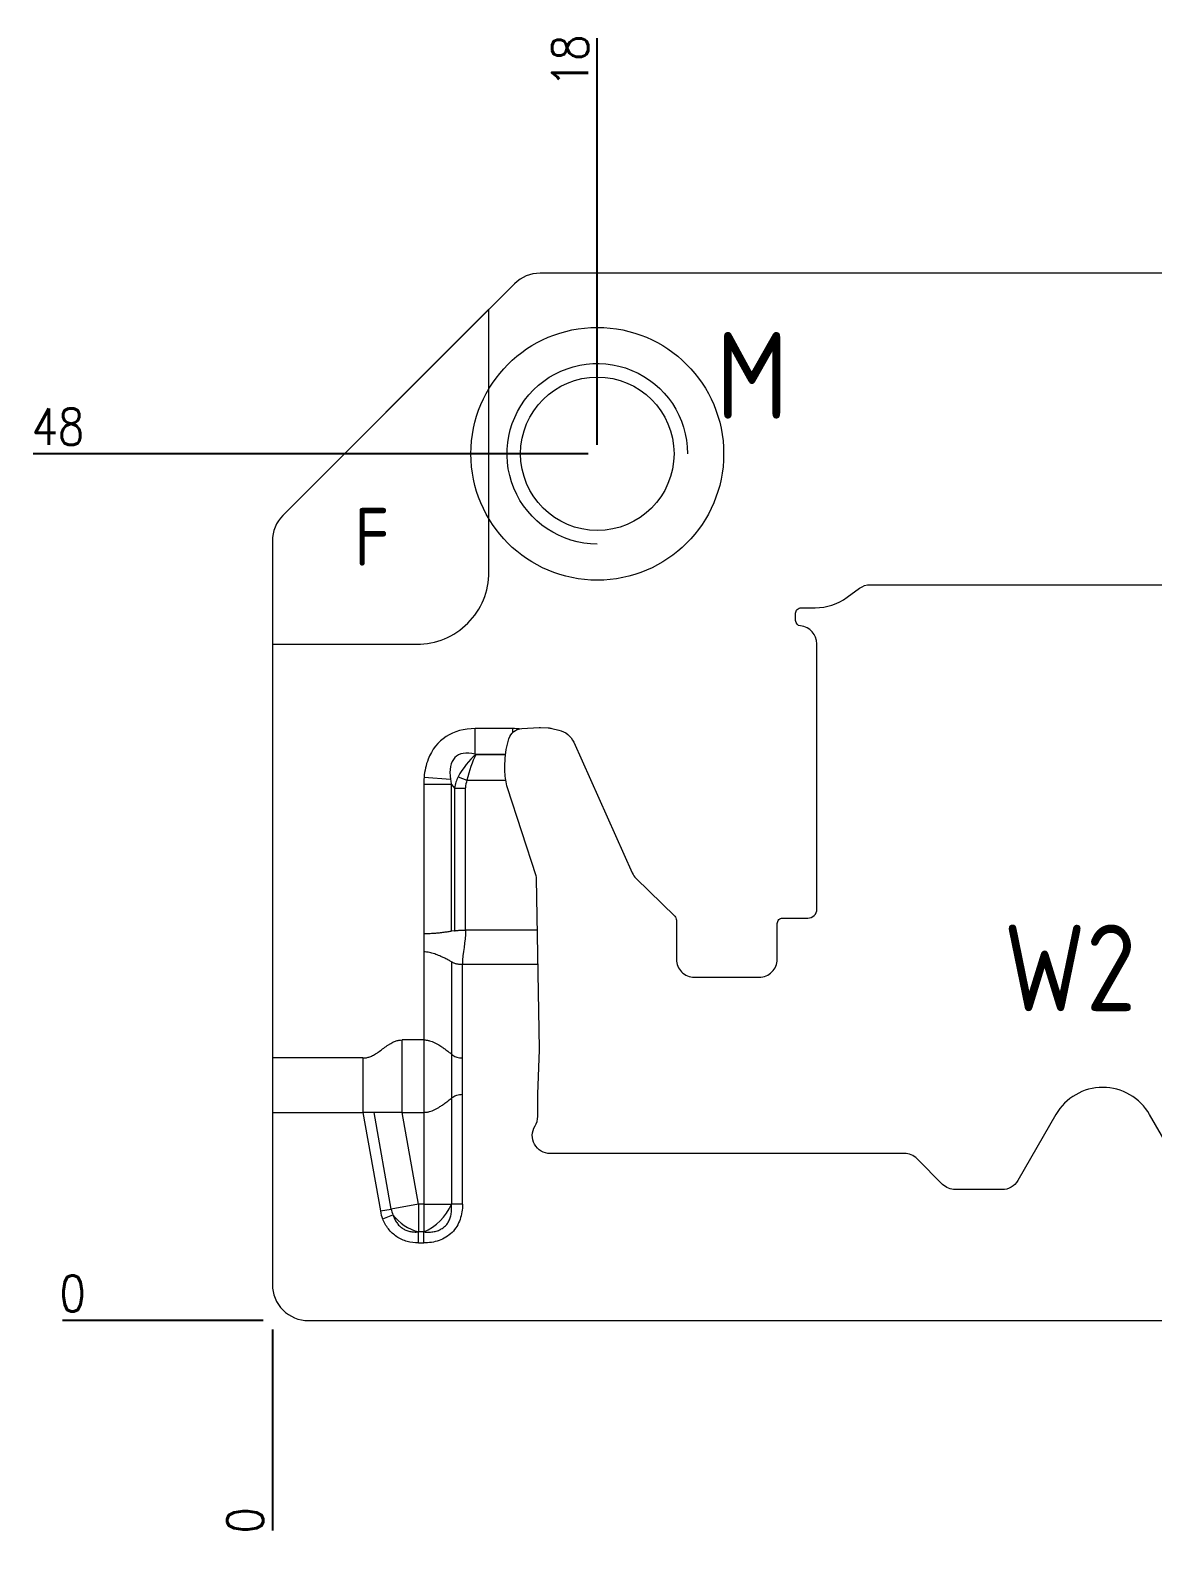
# Model space of a CAD drawing. Header units: millimetres. Extents: x 88508 to 142116, y -5268 to 20283.
# Drawn here: x 100500.1 to 100562.2, y 780.4 to 865.2 of the extents above; entities that cross this region are included whole.
import ezdxf
from ezdxf.enums import TextEntityAlignment as Align

# ---------------------------------------------------------------- set-up
doc = ezdxf.new("R2010")
doc.units = ezdxf.units.MM
for name, color, linetype in [('DIE_P', 2, 'Continuous'), ('DIM', 4, 'Continuous'), ('TEXT', 4, 'Continuous')]:
    doc.layers.add(name, color=color, linetype=linetype)
doc.styles.add('gbenor', font='gbenor.shx', dxfattribs={"bigfont": 'gbcbig.shx'})
doc.styles.get("Standard").update_dxf_attribs({"font": 'txt.shx', "width": 0.85, "bigfont": 'ctxt.shx'})
doc.dimstyles.new('T-2-WX', dxfattribs={"dimtxt": 2, "dimasz": 2, "dimexe": 0.5, "dimexo": 0.5, "dimgap": 0.5, "dimtad": 1, "dimtxsty": 'Standard', "dimblk": 'OPEN30', "dimcen": 0, "dimazin": 3, "dimtfac": 1, "dimtmove": 0, "dimatfit": 3, "dimldrblk": 'OPEN30', "dimlwd": -1, "dimlwe": -1})

# ---------------------------------------------------------------- blocks, each defined once
blk = doc.blocks.new('*D7648')
at = {"layer": 'Defpoints', "color": 0}
for p in [(100513.474, 793.779), (100605.474, 793.779), (100615.474, 793.779)]:
    blk.add_point(p, dxfattribs=at)
at = {"layer": 'DIM', "color": 0}
blk.add_line((100605.974, 793.779), (100617.107, 793.779), dxfattribs=at)
at = {"layer": 'DIM', "color": 0, "lineweight": 5, "insert": (100616.541, 795.279), "char_height": 2, "attachment_point": 5}
blk.add_mtext('0', dxfattribs=at)
blk = doc.blocks.new('_Open30')
blk = doc.blocks.new('*D7649')
at = {"layer": 'Defpoints', "color": 0}
for p in [(100587.474, 840.779), (100615.474, 840.779), (100513.474, 793.779)]:
    blk.add_point(p, dxfattribs=at)
at = {"layer": 'DIM', "color": 0}
for p, q in [((100587.974, 840.779), (100607.474, 840.779)), ((100607.474, 840.779), (100611.474, 840.779)), ((100611.474, 840.779), (100618.726, 840.779))]:
    blk.add_line(p, q, dxfattribs=at)
at = {"layer": 'DIM', "color": 0, "lineweight": 5, "insert": (100617.35, 842.279), "char_height": 2, "attachment_point": 5}
blk.add_mtext('47', dxfattribs=at)
blk = doc.blocks.new('*D7650')
at = {"layer": 'Defpoints', "color": 0}
for p in [(100605.474, 851.779), (100615.474, 851.779), (100513.474, 793.779)]:
    blk.add_point(p, dxfattribs=at)
at = {"layer": 'DIM', "color": 0}
for p, q in [((100605.974, 851.779), (100609.474, 851.779)), ((100609.474, 851.779), (100611.474, 851.779)), ((100611.474, 851.779), (100618.726, 851.779))]:
    blk.add_line(p, q, dxfattribs=at)
at = {"layer": 'DIM', "color": 0, "lineweight": 5, "insert": (100617.35, 853.279), "char_height": 2, "attachment_point": 5}
blk.add_mtext('58', dxfattribs=at)
blk = doc.blocks.new('*D7651')
at = {"layer": 'Defpoints', "color": 0}
for p in [(100503.474, 793.779), (100513.474, 793.779), (100513.474, 793.779)]:
    blk.add_point(p, dxfattribs=at)
at = {"layer": 'DIM', "color": 0}
blk.add_line((100512.974, 793.779), (100501.841, 793.779), dxfattribs=at)
at = {"layer": 'DIM', "color": 0, "lineweight": 5, "insert": (100502.407, 795.279), "char_height": 2, "attachment_point": 5}
blk.add_mtext('0', dxfattribs=at)
blk = doc.blocks.new('*D7652')
at = {"layer": 'Defpoints', "color": 0}
for p in [(100503.474, 841.779), (100531.474, 841.779), (100513.474, 793.779)]:
    blk.add_point(p, dxfattribs=at)
at = {"layer": 'DIM', "color": 0}
for p, q in [((100507.474, 841.779), (100500.221, 841.779)), ((100511.474, 841.779), (100507.474, 841.779)), ((100530.974, 841.779), (100511.474, 841.779))]:
    blk.add_line(p, q, dxfattribs=at)
at = {"layer": 'DIM', "color": 0, "lineweight": 5, "insert": (100501.598, 843.279), "char_height": 2, "attachment_point": 5}
blk.add_mtext('48', dxfattribs=at)
blk = doc.blocks.new('*D7653')
at = {"layer": 'Defpoints', "color": 0}
for p in [(100513.474, 793.779), (100605.474, 793.779), (100605.474, 783.779)]:
    blk.add_point(p, dxfattribs=at)
at = {"layer": 'DIM', "color": 0}
for p, q in [((100605.474, 793.279), (100605.474, 789.779)), ((100605.474, 789.779), (100605.474, 787.779)), ((100605.474, 787.779), (100605.474, 780.527))]:
    blk.add_line(p, q, dxfattribs=at)
at = {"layer": 'DIM', "color": 0, "lineweight": 5, "insert": (100603.974, 781.903), "char_height": 2, "attachment_point": 5, "rotation": 90}
blk.add_mtext('92', dxfattribs=at)
blk = doc.blocks.new('*D7654')
at = {"layer": 'Defpoints', "color": 0}
for p in [(100513.474, 793.779), (100513.474, 793.779), (100513.474, 783.779)]:
    blk.add_point(p, dxfattribs=at)
at = {"layer": 'DIM', "color": 0}
blk.add_line((100513.474, 793.279), (100513.474, 782.146), dxfattribs=at)
at = {"layer": 'DIM', "color": 0, "lineweight": 5, "insert": (100511.974, 782.713), "char_height": 2, "attachment_point": 5, "rotation": 90}
blk.add_mtext('0', dxfattribs=at)
blk = doc.blocks.new('*D7655')
at = {"layer": 'Defpoints', "color": 0}
for p in [(100605.474, 861.779), (100605.474, 851.779), (100513.474, 793.779)]:
    blk.add_point(p, dxfattribs=at)
at = {"layer": 'DIM', "color": 0}
for p, q in [((100605.474, 857.779), (100605.474, 865.032)), ((100605.474, 855.779), (100605.474, 857.779)), ((100605.474, 852.279), (100605.474, 855.779))]:
    blk.add_line(p, q, dxfattribs=at)
at = {"layer": 'DIM', "color": 0, "lineweight": 5, "insert": (100603.974, 863.656), "char_height": 2, "attachment_point": 5, "rotation": 90}
blk.add_mtext('92', dxfattribs=at)
blk = doc.blocks.new('*D7656')
at = {"layer": 'Defpoints', "color": 0}
for p in [(100587.474, 861.779), (100587.474, 840.779), (100513.474, 793.779)]:
    blk.add_point(p, dxfattribs=at)
at = {"layer": 'DIM', "color": 0}
for p, q in [((100587.474, 857.779), (100587.474, 865.113)), ((100587.474, 853.779), (100587.474, 857.779)), ((100587.474, 841.279), (100587.474, 853.779))]:
    blk.add_line(p, q, dxfattribs=at)
at = {"layer": 'DIM', "color": 0, "lineweight": 5, "insert": (100585.974, 863.696), "char_height": 2, "attachment_point": 5, "rotation": 90}
blk.add_mtext('74', dxfattribs=at)
blk = doc.blocks.new('*D7657')
at = {"layer": 'Defpoints', "color": 0}
for p in [(100531.474, 861.779), (100531.474, 841.779), (100513.474, 793.779)]:
    blk.add_point(p, dxfattribs=at)
at = {"layer": 'DIM', "color": 0}
for p, q in [((100531.474, 857.779), (100531.474, 864.789)), ((100531.474, 853.779), (100531.474, 857.779)), ((100531.474, 842.279), (100531.474, 853.779))]:
    blk.add_line(p, q, dxfattribs=at)
at = {"layer": 'DIM', "color": 0, "lineweight": 5, "insert": (100529.974, 863.534), "char_height": 2, "attachment_point": 5, "rotation": 90}
blk.add_mtext('18', dxfattribs=at)

msp = doc.modelspace()

# ---------------------------------------------------------------- linework, layer by layer
at = {"layer": 'DIE_P', "linetype": 'Continuous', "lineweight": 5}
for p, q in [((100526.474, 826.558), (100524.711, 826.558)), ((100524.711, 825.144), (100524.711, 826.558)), ((100526.474, 826.558), (100524.711, 826.558)), ((100524.711, 825.144), (100524.711, 826.558)), ((100526.803, 826.558), (100526.474, 826.558)), ((100526.803, 826.558), (100526.474, 826.558)), ((100526.803, 826.357), (100526.803, 826.558)), ((100526.803, 826.357), (100526.803, 826.558)), ((100524.711, 825.144), (100526.397, 825.144)), ((100524.737, 825.113), (100524.711, 825.144)), ((100524.711, 825.144), (100526.397, 825.144)), ((100524.737, 825.113), (100524.711, 825.144)), ((100526.393, 825.113), (100524.737, 825.113)), ((100526.393, 825.113), (100524.737, 825.113)), ((100523.345, 823.734), (100521.879, 823.858)), ((100523.345, 823.734), (100521.879, 823.858)), ((100523.767, 823.895), (100524.254, 823.699)), ((100523.767, 823.895), (100524.254, 823.699)), ((100524.254, 823.699), (100526.401, 823.699)), ((100524.254, 823.699), (100526.401, 823.699)), ((100521.863, 823.472), (100521.863, 815.191)), ((100523.395, 823.472), (100521.863, 823.472)), ((100521.863, 823.472), (100521.863, 815.191)), ((100523.395, 823.472), (100521.863, 823.472)), ((100523.395, 815.335), (100523.395, 823.472)), ((100523.395, 823.472), (100523.565, 823.27)), ((100523.395, 815.335), (100523.395, 823.472)), ((100523.395, 823.472), (100523.565, 823.27)), ((100523.565, 823.27), (100523.565, 815.363)), ((100523.565, 823.27), (100524.177, 823.27)), ((100523.565, 823.27), (100523.565, 815.363)), ((100523.565, 823.27), (100524.177, 823.27)), ((100524.177, 815.403), (100524.177, 823.27)), ((100524.177, 815.403), (100524.177, 823.27)), ((100521.863, 815.191), (100521.863, 814.191)), ((100521.863, 815.191), (100521.863, 814.191)), ((100523.565, 815.363), (100523.395, 815.335)), ((100523.565, 815.363), (100523.395, 815.335)), ((100521.863, 814.191), (100521.863, 809.319)), ((100521.863, 814.191), (100521.863, 809.319)), ((100523.395, 813.645), (100523.395, 808.534)), ((100523.395, 813.645), (100523.395, 808.534)), ((100524.008, 808.319), (100524.008, 813.491)), ((100524.008, 808.319), (100524.008, 813.491)), ((100520.672, 805.309), (100520.672, 809.319)), ((100521.863, 809.319), (100520.672, 809.319)), ((100520.672, 805.309), (100520.672, 809.319)), ((100521.863, 809.319), (100520.672, 809.319)), ((100521.863, 809.319), (100521.863, 805.309)), ((100521.863, 809.319), (100521.863, 805.309)), ((100523.395, 808.534), (100523.395, 806.094)), ((100523.395, 808.534), (100523.395, 806.094)), ((100518.494, 808.319), (100513.474, 808.319)), ((100518.494, 808.319), (100514.474, 808.319)), ((100524.008, 806.309), (100524.008, 808.319)), ((100524.008, 806.309), (100524.008, 808.319)), ((100523.395, 806.094), (100523.395, 800.22)), ((100523.395, 806.094), (100523.395, 800.22)), ((100524.008, 800.22), (100524.008, 806.309)), ((100524.008, 800.22), (100524.008, 806.309)), ((100513.474, 805.309), (100518.494, 805.309)), ((100514.474, 805.309), (100518.494, 805.309)), ((100518.494, 805.309), (100519.457, 799.848)), ((100518.494, 805.309), (100519.457, 799.848)), ((100520.061, 799.954), (100519.119, 805.297)), ((100520.061, 799.954), (100519.119, 805.297)), ((100521.569, 800.22), (100520.672, 805.309)), ((100520.672, 805.309), (100521.863, 805.309)), ((100521.569, 800.22), (100520.672, 805.309)), ((100520.672, 805.309), (100521.863, 805.309)), ((100521.863, 805.309), (100521.863, 800.22)), ((100521.863, 805.309), (100521.863, 800.22)), ((100519.457, 799.848), (100520.061, 799.954)), ((100519.457, 799.848), (100520.061, 799.954)), ((100521.569, 800.22), (100520.061, 799.954)), ((100521.569, 800.22), (100520.061, 799.954)), ((100521.863, 800.22), (100521.569, 800.22)), ((100521.569, 800.22), (100521.569, 798.688)), ((100521.863, 800.22), (100521.569, 800.22)), ((100521.569, 800.22), (100521.569, 798.688)), ((100521.863, 800.22), (100523.395, 800.22)), ((100521.863, 800.22), (100521.863, 798.688)), ((100521.863, 800.22), (100523.395, 800.22)), ((100521.863, 800.22), (100521.863, 798.688)), ((100524.008, 800.22), (100523.395, 800.22)), ((100524.008, 800.22), (100523.395, 800.22)), ((100524.008, 800.22), (100523.395, 800.22)), ((100524.008, 800.22), (100523.395, 800.22)), ((100524.008, 800.22), (100524.008, 800.22)), ((100524.008, 800.22), (100524.008, 800.22)), ((100519.585, 799.407), (100520.152, 799.639)), ((100519.585, 799.407), (100520.152, 799.639)), ((100521.863, 798.688), (100521.569, 798.688)), ((100521.569, 798.075), (100521.569, 798.688)), ((100521.569, 798.075), (100521.569, 798.688)), ((100521.863, 798.688), (100521.569, 798.688)), ((100521.569, 798.075), (100521.569, 798.688)), ((100521.569, 798.075), (100521.569, 798.688)), ((100521.863, 798.075), (100521.863, 798.688)), ((100521.863, 798.075), (100521.863, 798.688)), ((100521.863, 798.075), (100521.863, 798.688)), ((100521.863, 798.075), (100521.863, 798.688)), ((100521.569, 798.075), (100521.863, 798.075)), ((100521.569, 798.075), (100521.863, 798.075)), ((100521.863, 798.075), (100521.863, 798.075)), ((100521.863, 798.075), (100521.863, 798.075))]:
    msp.add_line(p, q, dxfattribs=at)
at = {"layer": 'DIE_P', "linetype": 'Continuous', "lineweight": 5, "ltscale": 10}
msp.add_lwpolyline([(100513.474, 836.951), (100513.474, 795.779, 0.414214), (100515.474, 793.779), (100603.474, 793.779, 0.414214), (100605.474, 795.779), (100605.474, 848.779, 0.414214), (100602.474, 851.779), (100528.302, 851.779, 0.198912), (100526.888, 851.194), (100514.06, 838.365, 0.198912)], format="xyb", close=True, dxfattribs=at)
at = {"layer": 'DIE_P', "color": 94, "linetype": 'Continuous', "lineweight": 5}
msp.add_lwpolyline([(100513.474, 831.228), (100521.474, 831.228, 0.414214), (100525.474, 835.228), (100525.474, 849.779), (100514.06, 838.365, 0.198912), (100513.474, 836.951), (100513.474, 831.228)], format="xyb", dxfattribs=at)
at = {"layer": 'DIE_P', "lineweight": 5}
msp.add_lwpolyline([(100531.474, 836.779, -2.414214), (100536.474, 841.779)], format="xyb", dxfattribs=at)
at = {"layer": 'DIE_P', "color": 1, "lineweight": 5}
msp.add_lwpolyline([(100564.185, 801.529), (100562.072, 805.19, 0.57735), (100556.876, 805.19), (100554.763, 801.529, -0.267949), (100553.897, 801.029), (100551.311, 801.029, -0.198912), (100550.604, 801.322), (100549.189, 802.737, 0.198912), (100548.482, 803.029), (100528.874, 803.029, -0.587802), (100528.024, 804.556, 0.139599), (100528.174, 805.083), (100528.174, 806.309), (100528.27, 808.775, 0.013966), (100528.27, 808.831), (100528.11, 818.268, 0.07437), (100528.085, 818.413), (100526.503, 823.287, -0.072804), (100526.357, 824.143, -0.020893), (100526.369, 824.775, -0.065843), (100526.576, 826, -0.314664), (100527.298, 826.563), (100528.246, 826.613, -0.022085), (100528.334, 826.613), (100528.758, 826.598, -0.047945), (100528.947, 826.573), (100529.346, 826.481, -0.234761), (100530.171, 825.802), (100533.412, 818.564, 0.094488), (100533.626, 818.257), (100535.765, 816.171, -0.202142), (100535.855, 815.956), (100535.855, 813.789, 0.414214), (100536.855, 812.789), (100540.443, 812.789, 0.414214), (100541.443, 813.789), (100541.443, 815.771, -0.415405), (100541.745, 816.071), (100543.136, 816.065, 0.415405), (100543.638, 816.565), (100543.638, 831.251, 0.386273), (100542.734, 832.246, -0.386273), (100542.463, 832.545), (100542.463, 832.951, -0.414613), (100542.763, 833.251), (100543.538, 833.25, 0.160217), (100545.32, 833.833), (100546.003, 834.335, -0.159868), (100546.595, 834.529), (100572.352, 834.529, -0.159868)], format="xyb", dxfattribs=at)
at = {"layer": 'DIE_P', "linetype": 'Continuous', "lineweight": 5, "flags": 128}
for points in [[(100521.569, 798.688), (100521.569, 798.688), (100521.569, 798.688), (100521.569, 798.688), (100521.569, 798.688), (100521.569, 798.688), (100521.569, 798.688), (100521.569, 798.688), (100521.569, 798.688)], [(100521.569, 798.688), (100521.569, 798.688), (100521.569, 798.688), (100521.569, 798.688), (100521.569, 798.688), (100521.569, 798.688), (100521.569, 798.688), (100521.569, 798.688), (100521.569, 798.688)], [(100521.569, 798.075), (100521.569, 798.075), (100521.569, 798.075), (100521.569, 798.075), (100521.569, 798.075), (100521.569, 798.075), (100521.569, 798.075), (100521.569, 798.075), (100521.569, 798.075)], [(100521.569, 798.075), (100521.569, 798.075), (100521.569, 798.075), (100521.569, 798.075), (100521.569, 798.075), (100521.569, 798.075), (100521.569, 798.075), (100521.569, 798.075), (100521.569, 798.075)]]:
    msp.add_lwpolyline(points, dxfattribs=at)
at = {"layer": 'DIE_P', "linetype": 'Continuous', "lineweight": 5, "ltscale": 10}
msp.add_circle((100531.474, 841.779), 7, dxfattribs=at)
at = {"layer": 'DIE_P', "lineweight": 5}
msp.add_circle((100531.474, 841.779), 4.25, dxfattribs=at)
at = {"layer": 'DIE_P', "linetype": 'Continuous', "lineweight": 5}
for centre, radius, start, end in [((100521.569, 800.22), 1.532, 190, 202.29086), ((100521.569, 800.22), 1.532, 190, 202.29086), ((100520.699, 801.384), 2.936, 293.35432, 336.64568), ((100520.699, 801.384), 2.936, 293.35432, 336.64568), ((100521.569, 800.22), 2.145, 190, 202.29086), ((100521.569, 800.22), 2.145, 190, 202.29086), ((100522.325, 801.346), 2.764, 218.1539, 254.12122), ((100522.325, 801.346), 2.764, 218.1539, 254.12122)]:
    msp.add_arc(centre, radius, start, end, dxfattribs=at)
for centre, major_axis, ratio, start_param, end_param in [((100527.085, 820.901), (-4.228, 5.039), 0.60812, 5.811353, 6.60748), ((100527.085, 820.901), (-4.228, 5.039), 0.60812, 5.811353, 6.60748), ((100527.528, 820.76), (-1.428, 5.712), 0.696316, 6.029972, 6.110873), ((100527.528, 820.76), (-1.428, 5.712), 0.696316, 6.029972, 6.110873), ((100527.085, 820.901), (-3.446, 4.107), 0.373037, 5.811353, 6.832131), ((100527.085, 820.901), (-3.446, 4.107), 0.373037, 5.811353, 6.832131), ((100527.085, 820.901), (-4.228, 5.039), 0.60812, 0.324295, 0.548945), ((100527.085, 820.901), (-4.228, 5.039), 0.60812, 0.324295, 0.548945), ((100524.737, 823.699), (1.124, 1.742), 0.451138, 0.960352, 1.74575), ((100524.737, 823.699), (1.124, 1.742), 0.451138, 0.960352, 1.74575), ((100524.737, 823.699), (0.51, 1.997), 0.22754, 0.843503, 1.628901), ((100524.737, 823.699), (0.51, 1.997), 0.22754, 0.843503, 1.628901), ((100527.085, 820.901), (-4.228, 5.039), 0.60812, 0.548945, 0.627131), ((100527.085, 820.901), (-4.228, 5.039), 0.60812, 0.548945, 0.627131), ((100527.085, 820.901), (-3.446, 4.107), 0.373037, 0.548945, 0.627131), ((100527.085, 820.901), (-3.446, 4.107), 0.373037, 0.548945, 0.627131), ((100525.744, 822.499), (-1.581, 1.884), 0.813078, 0.313565, 0.627131), ((100525.744, 822.499), (-1.581, 1.884), 0.813078, 0.313565, 0.627131), ((100525.744, 822.499), (-1.268, 1.512), 0.60812, 0.313565, 0.627131), ((100525.744, 822.499), (-1.268, 1.512), 0.60812, 0.313565, 0.627131)]:
    msp.add_ellipse(centre, major_axis=major_axis, ratio=ratio, start_param=start_param, end_param=end_param, dxfattribs=at)
for points, knots in [([(100523.395, 815.335), (100523.364, 815.33), (100523.301, 815.319), (100523.198, 815.303), (100523.086, 815.287), (100522.967, 815.271), (100522.841, 815.255), (100522.71, 815.24), (100522.574, 815.227), (100522.435, 815.215), (100522.293, 815.205), (100522.149, 815.197), (100522.006, 815.192), (100521.911, 815.191), (100521.863, 815.191)], [0, 0, 0, 0, 0.081334, 0.163799, 0.24716, 0.331183, 0.415634, 0.500283, 0.584901, 0.669267, 0.753162, 0.83638, 0.918721, 1, 1, 1, 1]), ([(100523.395, 815.335), (100523.364, 815.33), (100523.301, 815.319), (100523.198, 815.303), (100523.086, 815.287), (100522.967, 815.271), (100522.841, 815.255), (100522.71, 815.24), (100522.574, 815.227), (100522.435, 815.215), (100522.293, 815.205), (100522.149, 815.197), (100522.006, 815.192), (100521.911, 815.191), (100521.863, 815.191)], [0, 0, 0, 0, 0.081334, 0.163799, 0.24716, 0.331183, 0.415634, 0.500283, 0.584901, 0.669267, 0.753162, 0.83638, 0.918721, 1, 1, 1, 1]), ([(100523.565, 815.363), (100523.584, 815.366), (100523.624, 815.373), (100523.691, 815.381), (100523.764, 815.388), (100523.842, 815.393), (100523.923, 815.398), (100524.006, 815.401), (100524.091, 815.403), (100524.149, 815.403), (100524.177, 815.403)], [0, 0, 0, 0, 0.12761, 0.254426, 0.380472, 0.505772, 0.63035, 0.754231, 0.877439, 1, 1, 1, 1]), ([(100523.565, 815.363), (100523.584, 815.366), (100523.624, 815.373), (100523.691, 815.381), (100523.764, 815.388), (100523.842, 815.393), (100523.923, 815.398), (100524.006, 815.401), (100524.091, 815.403), (100524.149, 815.403), (100524.177, 815.403)], [0, 0, 0, 0, 0.12761, 0.254426, 0.380472, 0.505772, 0.63035, 0.754231, 0.877439, 1, 1, 1, 1]), ([(100523.395, 813.645), (100523.371, 813.659), (100523.321, 813.687), (100523.236, 813.734), (100523.138, 813.785), (100523.009, 813.85), (100522.878, 813.912), (100522.694, 813.995), (100522.517, 814.067), (100522.321, 814.128), (100522.172, 814.164), (100522.02, 814.187), (100521.915, 814.19), (100521.863, 814.191)], [0, 0, 0, 0, 0.063233, 0.133321, 0.210266, 0.294069, 0.418579, 0.482675, 0.660351, 0.748985, 0.828804, 0.915176, 1, 1, 1, 1]), ([(100523.395, 813.645), (100523.371, 813.659), (100523.321, 813.687), (100523.236, 813.734), (100523.138, 813.785), (100523.009, 813.85), (100522.878, 813.912), (100522.694, 813.995), (100522.517, 814.067), (100522.321, 814.128), (100522.172, 814.164), (100522.02, 814.187), (100521.915, 814.19), (100521.863, 814.191)], [0, 0, 0, 0, 0.063233, 0.133321, 0.210266, 0.294069, 0.418579, 0.482675, 0.660351, 0.748985, 0.828804, 0.915176, 1, 1, 1, 1]), ([(100524.008, 813.491), (100523.981, 813.491), (100523.927, 813.492), (100523.847, 813.499), (100523.769, 813.509), (100523.693, 813.523), (100523.621, 813.542), (100523.552, 813.564), (100523.491, 813.59), (100523.439, 813.616), (100523.41, 813.635), (100523.395, 813.645)], [0, 0, 0, 0, 0.1120239, 0.2243176, 0.3371686, 0.4508603, 0.5656696, 0.6818656, 0.7997079, 0.9006076, 1, 1, 1, 1]), ([(100524.008, 813.491), (100523.981, 813.491), (100523.927, 813.492), (100523.847, 813.499), (100523.769, 813.509), (100523.693, 813.523), (100523.621, 813.542), (100523.552, 813.564), (100523.491, 813.59), (100523.439, 813.616), (100523.41, 813.635), (100523.395, 813.645)], [0, 0, 0, 0, 0.1120239, 0.2243176, 0.3371686, 0.4508603, 0.5656696, 0.6818656, 0.7997079, 0.9006076, 1, 1, 1, 1]), ([(100518.494, 808.319), (100518.525, 808.32), (100518.588, 808.322), (100518.683, 808.336), (100518.779, 808.357), (100518.876, 808.388), (100518.973, 808.427), (100519.081, 808.48), (100519.201, 808.549), (100519.373, 808.662), (100519.583, 808.819), (100519.793, 808.976), (100519.966, 809.09), (100520.116, 809.177), (100520.286, 809.253), (100520.48, 809.309), (100520.609, 809.316), (100520.672, 809.319)], [0, 0, 0, 0, 0.038324, 0.077384, 0.117488, 0.15892, 0.201937, 0.24677, 0.305439, 0.372119, 0.500098, 0.628077, 0.694556, 0.753425, 0.841157, 0.922625, 1, 1, 1, 1]), ([(100518.494, 808.319), (100518.525, 808.32), (100518.588, 808.322), (100518.683, 808.336), (100518.779, 808.357), (100518.876, 808.388), (100518.973, 808.427), (100519.081, 808.48), (100519.201, 808.549), (100519.373, 808.662), (100519.583, 808.819), (100519.793, 808.976), (100519.966, 809.09), (100520.116, 809.177), (100520.286, 809.253), (100520.48, 809.309), (100520.609, 809.316), (100520.672, 809.319)], [0, 0, 0, 0, 0.038324, 0.077384, 0.117488, 0.15892, 0.201937, 0.24677, 0.305439, 0.372119, 0.500098, 0.628077, 0.694556, 0.753425, 0.841157, 0.922625, 1, 1, 1, 1]), ([(100521.863, 809.319), (100521.89, 809.319), (100521.945, 809.318), (100522.027, 809.309), (100522.108, 809.296), (100522.21, 809.272), (100522.336, 809.23), (100522.532, 809.142), (100522.702, 809.041), (100522.881, 808.922), (100523.045, 808.808), (100523.23, 808.669), (100523.343, 808.577), (100523.395, 808.535)], [0, 0, 0, 0, 0.0424664, 0.084915, 0.1275282, 0.1704863, 0.2493178, 0.3368809, 0.513167, 0.573431, 0.7008473, 0.8637317, 1, 1, 1, 1]), ([(100521.863, 809.319), (100521.89, 809.319), (100521.945, 809.318), (100522.027, 809.309), (100522.108, 809.296), (100522.21, 809.272), (100522.336, 809.23), (100522.532, 809.142), (100522.702, 809.041), (100522.881, 808.922), (100523.045, 808.808), (100523.23, 808.669), (100523.343, 808.577), (100523.395, 808.535)], [0, 0, 0, 0, 0.0424664, 0.084915, 0.1275282, 0.1704863, 0.2493178, 0.3368809, 0.513167, 0.573431, 0.7008473, 0.8637317, 1, 1, 1, 1]), ([(100523.395, 808.534), (100523.407, 808.523), (100523.43, 808.501), (100523.488, 808.456), (100523.574, 808.405), (100523.701, 808.357), (100523.847, 808.325), (100523.954, 808.321), (100524.008, 808.319)], [0, 0, 0, 0, 0.085666, 0.170347, 0.373448, 0.568606, 0.782508, 1, 1, 1, 1]), ([(100523.395, 808.534), (100523.407, 808.523), (100523.43, 808.501), (100523.488, 808.456), (100523.574, 808.405), (100523.701, 808.357), (100523.847, 808.325), (100523.954, 808.321), (100524.008, 808.319)], [0, 0, 0, 0, 0.085666, 0.170347, 0.373448, 0.568606, 0.782508, 1, 1, 1, 1]), ([(100521.863, 805.309), (100521.89, 805.31), (100521.945, 805.311), (100522.027, 805.319), (100522.108, 805.333), (100522.21, 805.357), (100522.336, 805.399), (100522.532, 805.487), (100522.702, 805.588), (100522.881, 805.706), (100523.045, 805.821), (100523.23, 805.96), (100523.343, 806.052), (100523.395, 806.094)], [0, 0, 0, 0, 0.042466, 0.084915, 0.127528, 0.170486, 0.249318, 0.336881, 0.513167, 0.573431, 0.700847, 0.863732, 1, 1, 1, 1]), ([(100521.863, 805.309), (100521.89, 805.31), (100521.945, 805.311), (100522.027, 805.319), (100522.108, 805.333), (100522.21, 805.357), (100522.336, 805.399), (100522.532, 805.487), (100522.702, 805.588), (100522.881, 805.706), (100523.045, 805.821), (100523.23, 805.96), (100523.343, 806.052), (100523.395, 806.094)], [0, 0, 0, 0, 0.042466, 0.084915, 0.127528, 0.170486, 0.249318, 0.336881, 0.513167, 0.573431, 0.700847, 0.863732, 1, 1, 1, 1]), ([(100523.395, 806.094), (100523.407, 806.106), (100523.43, 806.128), (100523.488, 806.173), (100523.574, 806.224), (100523.701, 806.272), (100523.847, 806.304), (100523.954, 806.307), (100524.008, 806.309)], [0, 0, 0, 0, 0.085648, 0.170312, 0.373422, 0.568587, 0.782499, 1, 1, 1, 1]), ([(100523.395, 806.094), (100523.407, 806.106), (100523.43, 806.128), (100523.488, 806.173), (100523.574, 806.224), (100523.701, 806.272), (100523.847, 806.304), (100523.954, 806.307), (100524.008, 806.309)], [0, 0, 0, 0, 0.085648, 0.170312, 0.373422, 0.568587, 0.782499, 1, 1, 1, 1]), ([(100519.119, 805.297), (100519.104, 805.298), (100519.073, 805.301), (100518.998, 805.305), (100518.891, 805.308), (100518.753, 805.309), (100518.62, 805.309), (100518.535, 805.309), (100518.494, 805.309)], [0, 0, 0, 0, 0.0939075, 0.1945654, 0.4262057, 0.6376685, 0.828938, 1, 1, 1, 1]), ([(100519.119, 805.297), (100519.104, 805.298), (100519.073, 805.301), (100518.998, 805.305), (100518.891, 805.308), (100518.753, 805.309), (100518.62, 805.309), (100518.535, 805.309), (100518.494, 805.309)], [0, 0, 0, 0, 0.0939075, 0.1945654, 0.4262057, 0.6376685, 0.828938, 1, 1, 1, 1]), ([(100520.672, 805.309), (100520.624, 805.309), (100520.53, 805.309), (100520.398, 805.309), (100520.278, 805.308), (100520.172, 805.307), (100520.016, 805.305), (100519.782, 805.3), (100519.496, 805.293), (100519.293, 805.291), (100519.175, 805.294), (100519.137, 805.296), (100519.119, 805.297)], [0, 0, 0, 0, 0.08266, 0.158299, 0.226917, 0.288514, 0.343092, 0.503885, 0.711842, 0.902214, 0.953354, 1, 1, 1, 1]), ([(100520.672, 805.309), (100520.624, 805.309), (100520.53, 805.309), (100520.398, 805.309), (100520.278, 805.308), (100520.172, 805.307), (100520.016, 805.305), (100519.782, 805.3), (100519.496, 805.293), (100519.293, 805.291), (100519.175, 805.294), (100519.137, 805.296), (100519.119, 805.297)], [0, 0, 0, 0, 0.08266, 0.158299, 0.226917, 0.288514, 0.343092, 0.503885, 0.711842, 0.902214, 0.953354, 1, 1, 1, 1]), ([(100521.863, 798.688), (100521.914, 798.684), (100522.013, 798.675), (100522.16, 798.675), (100522.299, 798.685), (100522.431, 798.704), (100522.556, 798.734), (100522.673, 798.773), (100522.783, 798.821), (100522.883, 798.878), (100522.976, 798.944), (100523.088, 799.044), (100523.209, 799.194), (100523.316, 799.408), (100523.385, 799.653), (100523.415, 799.929), (100523.402, 800.12), (100523.395, 800.22)], [0, 0, 0, 0, 0.059763, 0.116758, 0.171154, 0.223142, 0.272942, 0.320803, 0.367008, 0.411867, 0.455724, 0.498942, 0.586353, 0.677741, 0.775779, 0.882637, 1, 1, 1, 1]), ([(100524.008, 800.22), (100524.008, 799.936), (100523.967, 799.648), (100523.778, 799.113), (100523.629, 798.862), (100523.226, 798.459), (100522.977, 798.307), (100522.437, 798.116), (100522.149, 798.076), (100521.863, 798.075)], [0, 0, 0, 0, 0.25, 0.25, 0.5, 0.5, 0.75, 0.75, 1, 1, 1, 1]), ([(100521.863, 798.688), (100521.914, 798.684), (100522.013, 798.675), (100522.16, 798.675), (100522.299, 798.685), (100522.431, 798.704), (100522.556, 798.734), (100522.673, 798.773), (100522.783, 798.821), (100522.883, 798.878), (100522.976, 798.944), (100523.088, 799.044), (100523.209, 799.194), (100523.316, 799.408), (100523.385, 799.653), (100523.415, 799.929), (100523.402, 800.12), (100523.395, 800.22)], [0, 0, 0, 0, 0.059763, 0.116758, 0.171154, 0.223142, 0.272942, 0.320803, 0.367008, 0.411867, 0.455724, 0.498942, 0.586353, 0.677741, 0.775779, 0.882637, 1, 1, 1, 1]), ([(100524.008, 800.22), (100524.008, 799.936), (100523.967, 799.648), (100523.778, 799.113), (100523.629, 798.862), (100523.226, 798.459), (100522.977, 798.307), (100522.437, 798.116), (100522.149, 798.076), (100521.863, 798.075)], [0, 0, 0, 0, 0.25, 0.25, 0.5, 0.5, 0.75, 0.75, 1, 1, 1, 1]), ([(100521.569, 798.075), (100521.358, 798.076), (100521.144, 798.103), (100520.737, 798.218), (100520.542, 798.307), (100520.19, 798.542), (100520.034, 798.689), (100519.772, 799.023), (100519.666, 799.21), (100519.585, 799.407)], [0, 0, 0, 0, 0.25, 0.25, 0.5, 0.5, 0.75, 0.75, 1, 1, 1, 1]), ([(100521.569, 798.075), (100521.358, 798.076), (100521.144, 798.103), (100520.737, 798.218), (100520.542, 798.307), (100520.19, 798.542), (100520.034, 798.689), (100519.772, 799.023), (100519.666, 799.21), (100519.585, 799.407)], [0, 0, 0, 0, 0.25, 0.25, 0.5, 0.5, 0.75, 0.75, 1, 1, 1, 1]), ([(100520.152, 799.639), (100520.165, 799.599), (100520.192, 799.519), (100520.242, 799.406), (100520.299, 799.3), (100520.362, 799.202), (100520.432, 799.111), (100520.508, 799.03), (100520.59, 798.956), (100520.707, 798.869), (100520.87, 798.781), (100521.086, 798.711), (100521.323, 798.676), (100521.485, 798.684), (100521.569, 798.688)], [0, 0, 0, 0, 0.068857, 0.135378, 0.199798, 0.262377, 0.323396, 0.383159, 0.44199, 0.500229, 0.617163, 0.737821, 0.864712, 1, 1, 1, 1]), ([(100520.152, 799.639), (100520.165, 799.599), (100520.192, 799.519), (100520.242, 799.406), (100520.299, 799.3), (100520.362, 799.202), (100520.432, 799.111), (100520.508, 799.03), (100520.59, 798.956), (100520.707, 798.869), (100520.87, 798.781), (100521.086, 798.711), (100521.323, 798.676), (100521.485, 798.684), (100521.569, 798.688)], [0, 0, 0, 0, 0.068857, 0.135378, 0.199798, 0.262377, 0.323396, 0.383159, 0.44199, 0.500229, 0.617163, 0.737821, 0.864712, 1, 1, 1, 1])]:
    msp.add_open_spline(points, degree=3, knots=knots, dxfattribs=at)
for points, degree in [([(100524.177, 815.403), (100524.177, 814.761), (100524.008, 814.133), (100524.008, 813.491)], 3), ([(100524.177, 815.403), (100524.177, 814.761), (100524.008, 814.133), (100524.008, 813.491)], 3), ([(100528.174, 815.402), (100524.177, 815.402)], 1), ([(100528.174, 815.402), (100526.842, 815.402), (100525.51, 815.402), (100524.177, 815.402)], 3), ([(100528.174, 813.49), (100526.785, 813.49), (100525.396, 813.49), (100524.008, 813.49)], 3), ([(100528.174, 813.49), (100524.008, 813.49)], 1), ([(100528.191, 813.49), (100528.185, 813.49), (100528.18, 813.49), (100528.174, 813.49)], 3), ([(100528.191, 813.49), (100528.174, 813.49)], 1), ([(100518.494, 808.319), (100518.494, 807.262), (100518.494, 806.367), (100518.494, 805.309)], 3), ([(100518.494, 808.319), (100518.494, 807.262), (100518.494, 806.367), (100518.494, 805.309)], 3)]:
    msp.add_open_spline(points, degree=degree, dxfattribs=at)

# ---------------------------------------------------------------- texts
at = {"layer": 'DIE_P', "color": 4, "lineweight": 5, "style": 'gbenor'}
msp.add_text('F', height=3.2, dxfattribs=at).set_placement((100518.989, 837.177), align=Align.MIDDLE_CENTER)
at = {"layer": 'TEXT', "color": 4, "lineweight": 5, "style": 'gbenor'}
for s, p in [('M', (100540.05, 846.124)), ('W2', (100557.652, 813.311))]:
    msp.add_text(s, height=4.8, dxfattribs=at).set_placement(p, align=Align.MIDDLE_CENTER)

# ---------------------------------------------------------------- dimensions: what is measured, and where the dimension line sits
at = {"layer": 'DIM', "lineweight": 5}
for feature_location, offset, dtype, origin, picture, middle in [((100587.474, 840.779), (0, 21), 1, (100513.474, 793.779), '*D7656', (100585.974, 863.696)), ((100605.474, 851.779), (0, 10), 1, (100513.474, 793.779), '*D7655', (100603.974, 863.656)), ((100531.474, 841.779), (0, 20), 1, (100513.474, 793.779), '*D7657', (100529.974, 863.534)), ((100605.474, 851.779), (10, 0), 0, (100513.474, 793.779), '*D7650', (100617.35, 853.279)), ((100531.474, 841.779), (-28, 0), 0, (100513.474, 793.779), '*D7652', (100501.598, 843.279)), ((100587.474, 840.779), (28, 0), 0, (100513.474, 793.779), '*D7649', (100617.35, 842.279)), ((100513.47387323, 793.779399327), (-10, 0), 0, (100513.47387323, 793.779399327), '*D7651', (100502.407206564, 795.279399327)), ((100605.47387325, 793.779399327), (10, 0), 0, (100513.47387323, 793.779399327), '*D7648', (100616.540539917, 795.279399327)), ((100513.47387323, 793.779399327), (0, -10), 1, (100513.47387323, 793.779399327), '*D7654', (100511.97387323, 782.712732661)), ((100605.474, 793.779), (0, -10), 1, (100513.474, 793.779), '*D7653', (100603.974, 781.903))]:
    dim = msp.add_ordinate_dim(feature_location=feature_location, offset=offset, dtype=dtype, origin=origin, dimstyle='T-2-WX', dxfattribs=at)
    dim.commit()
    dim.dimension.update_dxf_attribs({"geometry": picture, "text_midpoint": middle})

doc.saveas('drawing.dxf')
